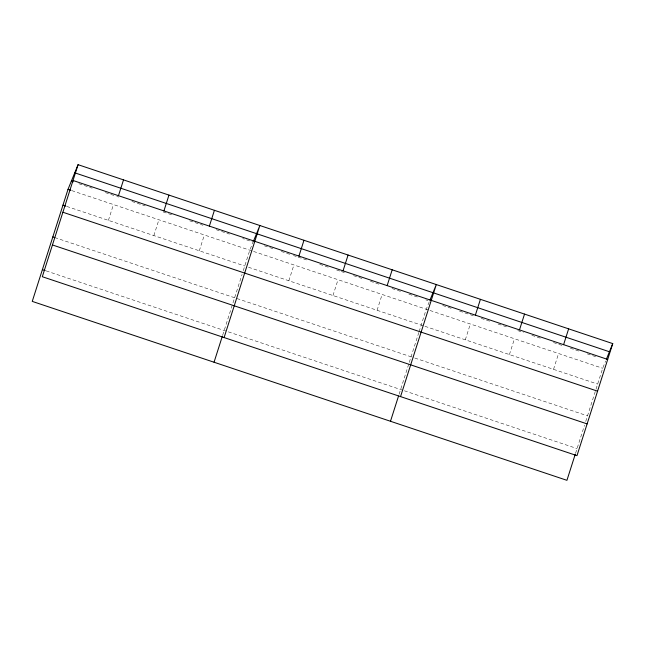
<?xml version="1.0" encoding="UTF-8"?>
<svg xmlns="http://www.w3.org/2000/svg" width="645" height="645" viewBox="0 0 645 645"><rect width="100%" height="100%" fill="white"/><g stroke="black" fill="none" stroke-linecap="round" stroke-linejoin="round"><path stroke-width="0.48" stroke-dasharray="3.23 2.42" d="M108.408 220.372L113.456 204.554M153.857 235.578L158.904 219.768M199.305 250.792L204.352 234.974M222.686 335.142L242.069 274.407M243.262 270.666L249.8 250.179L253.122 242.044L242.705 238.553M288.863 280.76L293.91 264.942M332.973 295.523L338.02 279.704M377.083 310.285L382.13 294.467M399.126 394.192L408.97 363.345M409.269 362.409L418.815 332.522M419.113 331.586L426.24 309.229L429.562 301.086L425.813 299.836M465.311 339.81L470.358 323.992M509.421 354.573L514.468 338.754M553.531 369.335L558.578 353.516M575.574 453.241L584.523 425.2M585.716 421.459L602.688 368.279L605.639 361.039M78.908 183.736L92.162 188.171M105.417 192.613L115.834 196.096M116.777 196.411L118.672 197.048M131.927 201.482L145.181 205.916M163.169 211.939L171.691 214.793M189.686 220.808L202.941 225.25M216.196 229.685L229.451 234.119M264.386 245.81L272.827 248.639M281.276 251.461L289.726 254.291M293.475 255.549L296.289 256.492M298.167 257.121L306.617 259.943M319.759 264.345L328.2 267.167M336.65 269.997L340.407 271.255M341.342 271.569L345.099 272.819M353.541 275.649L361.99 278.479M370.44 281.301L378.881 284.131M392.023 288.525L400.472 291.355M408.914 294.176L417.363 297.006M442.704 305.488L451.153 308.31M459.595 311.14L473.672 315.848M481.186 318.364L489.628 321.194M498.077 324.016L506.527 326.846M517.79 330.611L523.418 332.498M531.867 335.327L540.308 338.149M553.45 342.551L561.9 345.373M570.341 348.203L578.791 351.025M587.24 353.855L595.682 356.685M71.797 190.614L252.614 251.123M253.558 251.437L429.062 310.172M429.997 310.487L602.688 368.279M66.749 206.424L244.753 265.998M248.51 267.256L424.015 325.991M424.95 326.306L597.641 384.097M54.72 237.553L413.88 357.741M414.816 358.056L587.506 415.848M46.174 270.9L403.431 390.467M404.375 390.781L577.065 448.573"/><path stroke-width="0.97" d="M78.069 164.677L42.312 276.721L576.993 455.652L612.75 343.608L78.069 164.677L68.007 189.348L32.25 301.392L566.931 480.323L575.275 454.177M118.47 195.701L123.517 179.882M163.919 210.907L168.966 195.088M209.367 226.113L214.414 210.302M214.043 362.232L222.388 336.077M224.105 337.561L259.862 225.508L253.501 241.109M298.925 256.089L303.972 240.271M343.035 270.852L348.082 255.033M387.145 285.614L392.192 269.795M390.483 421.282L398.529 396.062M400.545 396.611L436.302 284.558L429.941 300.159M475.373 315.139L480.42 299.32M519.483 329.901L524.53 314.083M563.593 344.664L568.64 328.845M606.389 359.209L612.75 343.608M74.747 172.812L609.428 351.751M73.022 180.487L607.703 359.426M71.329 181.205L73.224 181.834M68.007 189.348L70.853 190.299M62.96 205.158L65.806 206.11M62.888 212.245L597.568 391.176M52.825 236.917L54.72 237.553M52.447 244.963L587.127 423.902M42.385 269.634L45.223 270.586"/></g></svg>
